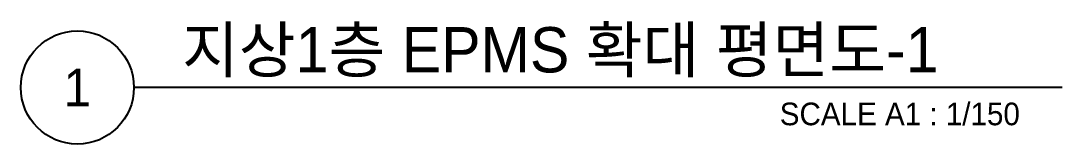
# Model space of a CAD drawing. Header units: millimetres. Extents: x 89450 to 753248, y -530175 to 1209785.
# Drawn here: x 297964 to 318686, y -351975 to -349526 of the extents above; entities that cross this region are included whole.
import ezdxf
from ezdxf.enums import TextEntityAlignment as Align

# ---------------------------------------------------------------- set-up
doc = ezdxf.new("R2010")
doc.units = ezdxf.units.MM
doc.header["$LTSCALE"] = 150
doc.layers.add('-----41 Drawing Title', color=2, linetype='Continuous')
doc.styles.add('ELEC', font='')
doc.styles.get('ELEC').set_extended_font_data('Dotum')

msp = doc.modelspace()

# ---------------------------------------------------------------- linework, layer by layer
at = {"layer": '-----41 Drawing Title', "color": 7}
msp.add_line((318686, -350850), (300214, -350850), dxfattribs=at)
msp.add_circle((299089, -350850), 1125, dxfattribs=at)

# ---------------------------------------------------------------- texts
at = {"layer": '-----41 Drawing Title', "color": 2, "style": 'ELEC'}
msp.add_text('지상1층 EPMS 확대 평면도-1', height=900, dxfattribs=at).set_placement((301173, -350550))
at = {"layer": '-----41 Drawing Title', "color": 7, "style": 'ELEC'}
msp.add_text('1', height=750, dxfattribs=at).set_placement((299089, -350850), align=Align.MIDDLE)
at = {"layer": '-----41 Drawing Title', "style": 'ELEC'}
msp.add_text('SCALE A1 : 1/150', height=450, dxfattribs=at).set_placement((317844, -351600), align=Align.RIGHT)

doc.saveas('drawing.dxf')
